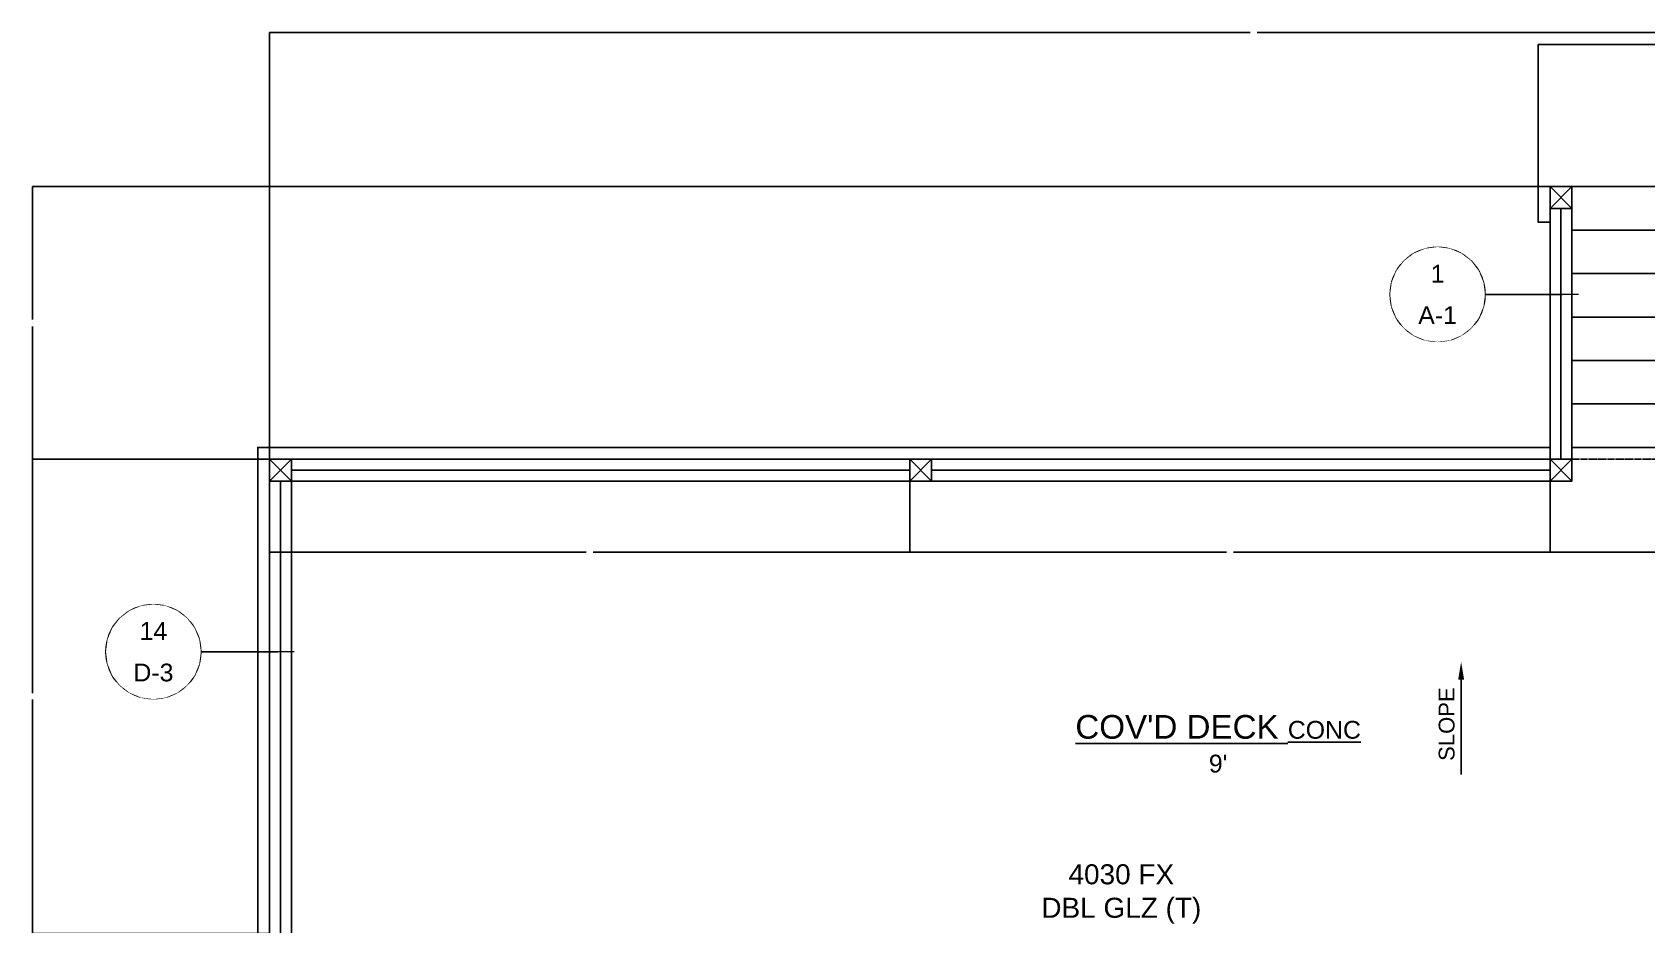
# Model space of a CAD drawing. Header units: inches. Extents: x -534 to 518, y -402 to 336.
# Drawn here: x -492.4 to -83.9, y 110.2 to 336 of the extents above; entities that cross this region are included whole.
import ezdxf

# ---------------------------------------------------------------- set-up
doc = ezdxf.new("R2010")
doc.units = ezdxf.units.IN
doc.header["$LTSCALE"] = 48
doc.header["$MEASUREMENT"] = 0
doc.header["$PDMODE"] = 1
doc.header["$PDSIZE"] = -2
doc.linetypes.add('HIDDEN2', pattern=[0.0045, 0.003, -0.0015])
doc.layers.get('0').update_dxf_attribs({"lineweight": 25})
doc.layers.get('DEFPOINTS').update_dxf_attribs({"lineweight": 25})
for name, color, linetype, lineweight, true_color in [('1-DIM', 22, 'Continuous', 25, 0xcc3300), ('1-MISC', 40, 'Continuous', 25, 0xffbf00), ('1-SOFFIT', 9, 'HIDDEN2', 25, 0xc0c0c0), ('1-WALL', 3, 'Continuous', 25, 0x00ff00)]:
    doc.layers.add(name, color=color, linetype=linetype, lineweight=lineweight, true_color=true_color)
doc.layers.add('1-RMNAME', color=7, linetype='Continuous', lineweight=25)
doc.layers.add('1-TEXT', color=7, linetype='Continuous', lineweight=25)
doc.styles.add('Arial', font='arial.ttf')
doc.dimstyles.new('ANNOT', dxfattribs={"dimtxt": 0.083333, "dimasz": 0.18, "dimexe": 0.0024, "dimexo": 0.0015, "dimgap": 0.00216, "dimtad": 1, "dimdec": 3, "dimdsep": 46, "dimlunit": 4, "dimtxsty": 'Arial', "dimblk": 'VW_SLASH', "dimblk1": 'VW_SLASH', "dimblk2": 'VW_SLASH', "dimcen": 0, "dimdle": 0.0024, "dimazin": 0, "dimtfac": 1, "dimtdec": 3, "dimtix": 1, "dimtmove": 0, "dimatfit": 0, "dimldrblk": 'VW_SLASH', "dimfxl": 1, "dimfrac": 2, "dimtolj": 1, "dimarcsym": 0})

# ---------------------------------------------------------------- blocks, each defined once
blk = doc.blocks.new('VW_SLASH')
at = {"color": 0, "linetype": 'ByBlock', "lineweight": -2, "transparency": 16777216}
blk.add_line((0.01, 0), (-1, 0), dxfattribs=at)
at = {"color": 0, "linetype": 'Continuous', "lineweight": 5, "transparency": 16777216, "flags": 128}
blk.add_lwpolyline([(0.01, 0.01), (-0.01, -0.01)], dxfattribs=at)
blk = doc.blocks.new('*D6')
at = {"layer": '1-DIM', "color": 0, "lineweight": -2}
for p, q in [((-432.32, 227.93), (-432.32, 335.94)), ((-432.14, 335.93), (-184.21, 335.93)), ((65.5, 335.93), (-182.42, 335.93)), ((65.68, 296.93), (65.68, 335.94))]:
    blk.add_line(p, q, dxfattribs=at)
at = {"layer": 'DEFPOINTS', "color": 0}
for p in [(-432.32, 335.93), (65.68, 296.93), (-432.32, 227.93)]:
    blk.add_point(p, dxfattribs=at)
at = {"layer": '1-DIM', "color": 0, "lineweight": -2, "xscale": 0.18, "yscale": 0.18, "zscale": 0.18, "rotation": 180}
blk.add_blockref('VW_SLASH', (-432.32, 335.93), dxfattribs=at)
at = {"layer": '1-DIM', "color": 0, "lineweight": -2, "xscale": 0.18, "yscale": 0.18, "zscale": 0.18}
blk.add_blockref('VW_SLASH', (65.68, 335.93), dxfattribs=at)
at = {"layer": '1-DIM', "color": 0, "insert": (-183.32, 335.93), "char_height": 0.0833, "attachment_point": 5, "style": 'Arial'}
blk.add_mtext('\\A1;41\'-6"', dxfattribs=at)
blk = doc.blocks.new('*D17')
at = {"layer": '1-DIM', "color": 0, "lineweight": -2}
for p, q in [((-108.32, 296.93), (-492.32, 296.93)), ((-492.32, 296.75), (-492.32, 263.29)), ((-492.32, 228.11), (-492.32, 261.57)), ((-432.32, 227.93), (-492.32, 227.93))]:
    blk.add_line(p, q, dxfattribs=at)
at = {"layer": 'DEFPOINTS', "color": 0}
for p in [(-108.32, 296.93), (-492.32, 227.93), (-432.32, 227.93)]:
    blk.add_point(p, dxfattribs=at)
at = {"layer": '1-DIM', "color": 0, "lineweight": -2, "xscale": 0.18, "yscale": 0.18, "zscale": 0.18}
for p, rotation in [((-492.32, 296.93), 90), ((-492.32, 227.93), 270)]:
    blk.add_blockref('VW_SLASH', p, dxfattribs=dict(at, rotation=rotation))
at = {"layer": '1-DIM', "color": 0, "insert": (-492.32, 262.43), "char_height": 0.0833, "attachment_point": 5, "rotation": 90, "style": 'Arial'}
blk.add_mtext('\\A1;5\'-9"', dxfattribs=at)
blk = doc.blocks.new('*D25')
at = {"layer": '1-DIM', "color": 0, "lineweight": -2}
for p, q in [((-432.32, 227.93), (-492.32, 227.93)), ((-492.32, 227.75), (-492.32, 168.75)), ((-492.32, 108.11), (-492.32, 167.12)), ((-432.32, 107.93), (-492.32, 107.93))]:
    blk.add_line(p, q, dxfattribs=at)
at = {"layer": 'DEFPOINTS', "color": 0}
for p in [(-492.32, 227.93), (-432.32, 227.93), (-432.32, 107.93)]:
    blk.add_point(p, dxfattribs=at)
at = {"layer": '1-DIM', "color": 0, "lineweight": -2, "xscale": 0.18, "yscale": 0.18, "zscale": 0.18}
for p, rotation in [((-492.32, 227.93), 90), ((-492.32, 107.93), 270)]:
    blk.add_blockref('VW_SLASH', p, dxfattribs=dict(at, rotation=rotation))
at = {"layer": '1-DIM', "color": 0, "insert": (-492.32, 167.93), "char_height": 0.0833, "attachment_point": 5, "rotation": 90, "style": 'Arial'}
blk.add_mtext("\\A1;10'", dxfattribs=at)
blk = doc.blocks.new('Group-40')
at = {"layer": '1-MISC'}
blk.add_line((-102.82, 230.93), (65.68, 230.93), dxfattribs=at)
blk = doc.blocks.new('Group-41')
at = {"layer": '1-MISC'}
blk.add_line((-102.82, 241.93), (65.68, 241.93), dxfattribs=at)
blk = doc.blocks.new('Group-42')
at = {"layer": '1-MISC'}
blk.add_line((-102.82, 252.93), (65.68, 252.93), dxfattribs=at)
blk = doc.blocks.new('Group-43')
at = {"layer": '1-MISC'}
blk.add_line((-102.82, 263.93), (65.68, 263.93), dxfattribs=at)
blk = doc.blocks.new('Group-44')
at = {"layer": '1-MISC'}
blk.add_line((-102.82, 274.93), (65.68, 274.93), dxfattribs=at)
blk = doc.blocks.new('Group-45')
at = {"layer": '1-MISC'}
blk.add_line((-102.82, 285.93), (65.68, 285.93), dxfattribs=at)
blk = doc.blocks.new('Group-46')
at = {"layer": '1-MISC'}
blk.add_line((-102.82, 296.93), (65.68, 296.93), dxfattribs=at)
blk = doc.blocks.new('Group-47')
at = {"layer": '1-MISC', "color": 7, "transparency": 33554687}
for name in ['Group-46', 'Group-45', 'Group-44', 'Group-43', 'Group-42', 'Group-41', 'Group-40']:
    blk.add_blockref(name, (0, 0), dxfattribs=at)
blk = doc.blocks.new('Group-48')
at = {"color": 1, "linetype": 'Continuous', "true_color": 0xff0000}
for p, q in [((-108.32, 296.93), (-102.82, 291.43)), ((-108.32, 291.43), (-102.82, 296.93))]:
    blk.add_line(p, q, dxfattribs=at)
at = {"color": 7, "linetype": 'Continuous', "flags": 128}
blk.add_lwpolyline([(-108.32, 291.43), (-102.82, 291.43), (-102.82, 296.93), (-108.32, 296.93)], close=True, dxfattribs=at)
blk = doc.blocks.new('Group-49')
at = {"color": 1, "linetype": 'Continuous', "true_color": 0xff0000}
for p, q in [((-270.32, 227.93), (-264.82, 222.43)), ((-270.32, 222.43), (-264.82, 227.93))]:
    blk.add_line(p, q, dxfattribs=at)
at = {"color": 7, "linetype": 'Continuous', "flags": 128}
blk.add_lwpolyline([(-270.32, 222.43), (-264.82, 222.43), (-264.82, 227.93), (-270.32, 227.93)], close=True, dxfattribs=at)
blk = doc.blocks.new('Group-50')
at = {"color": 1, "linetype": 'Continuous', "true_color": 0xff0000}
for p, q in [((-432.32, 227.93), (-426.82, 222.43)), ((-432.32, 222.43), (-426.82, 227.93))]:
    blk.add_line(p, q, dxfattribs=at)
at = {"color": 7, "linetype": 'Continuous', "flags": 128}
blk.add_lwpolyline([(-432.32, 222.43), (-426.82, 222.43), (-426.82, 227.93), (-432.32, 227.93)], close=True, dxfattribs=at)
blk = doc.blocks.new('Group-51')
at = {"color": 1, "linetype": 'Continuous', "true_color": 0xff0000}
for p, q in [((-108.32, 227.93), (-102.82, 222.43)), ((-108.32, 222.43), (-102.82, 227.93))]:
    blk.add_line(p, q, dxfattribs=at)
at = {"color": 7, "linetype": 'Continuous', "flags": 128}
blk.add_lwpolyline([(-108.32, 222.43), (-102.82, 222.43), (-102.82, 227.93), (-108.32, 227.93)], close=True, dxfattribs=at)
blk = doc.blocks.new('*D122')
at = {"layer": '1-DIM', "color": 0, "lineweight": -2}
for p, q in [((-432.32, 222.43), (-432.32, 204.43)), ((-270.32, 222.43), (-270.32, 204.43)), ((-432.14, 204.43), (-352.2, 204.43)), ((-270.5, 204.43), (-350.43, 204.43))]:
    blk.add_line(p, q, dxfattribs=at)
at = {"layer": 'DEFPOINTS', "color": 0}
for p in [(-432.32, 222.43), (-270.32, 222.43), (-432.32, 204.43)]:
    blk.add_point(p, dxfattribs=at)
at = {"layer": '1-DIM', "color": 0, "lineweight": -2, "xscale": 0.18, "yscale": 0.18, "zscale": 0.18, "rotation": 180}
blk.add_blockref('VW_SLASH', (-432.32, 204.43), dxfattribs=at)
at = {"layer": '1-DIM', "color": 0, "lineweight": -2, "xscale": 0.18, "yscale": 0.18, "zscale": 0.18}
blk.add_blockref('VW_SLASH', (-270.32, 204.43), dxfattribs=at)
at = {"layer": '1-DIM', "color": 0, "insert": (-351.32, 204.43), "char_height": 0.0833, "attachment_point": 5, "style": 'Arial'}
blk.add_mtext('\\A1;13\'-6"', dxfattribs=at)
blk = doc.blocks.new('*D123')
at = {"layer": '1-DIM', "color": 0, "lineweight": -2}
for p, q in [((-270.32, 222.43), (-270.32, 204.43)), ((-108.32, 222.43), (-108.32, 204.43)), ((-270.14, 204.43), (-190.2, 204.43)), ((-108.5, 204.43), (-188.43, 204.43))]:
    blk.add_line(p, q, dxfattribs=at)
at = {"layer": 'DEFPOINTS', "color": 0}
for p in [(-270.32, 222.43), (-108.32, 222.43), (-270.32, 204.43)]:
    blk.add_point(p, dxfattribs=at)
at = {"layer": '1-DIM', "color": 0, "lineweight": -2, "xscale": 0.18, "yscale": 0.18, "zscale": 0.18, "rotation": 180}
blk.add_blockref('VW_SLASH', (-270.32, 204.43), dxfattribs=at)
at = {"layer": '1-DIM', "color": 0, "lineweight": -2, "xscale": 0.18, "yscale": 0.18, "zscale": 0.18}
blk.add_blockref('VW_SLASH', (-108.32, 204.43), dxfattribs=at)
at = {"layer": '1-DIM', "color": 0, "insert": (-189.32, 204.43), "char_height": 0.0833, "attachment_point": 5, "style": 'Arial'}
blk.add_mtext('\\A1;13\'-6"', dxfattribs=at)
blk = doc.blocks.new('*D124')
at = {"layer": '1-DIM', "color": 0, "lineweight": -2}
for p, q in [((-108.32, 222.43), (-108.32, 204.43)), ((-108.14, 204.43), (-22.2, 204.43)), ((65.5, 204.43), (-20.43, 204.43)), ((65.68, 191.93), (65.68, 204.44))]:
    blk.add_line(p, q, dxfattribs=at)
at = {"layer": 'DEFPOINTS', "color": 0}
for p in [(-108.32, 222.43), (-108.32, 204.43), (65.68, 191.93)]:
    blk.add_point(p, dxfattribs=at)
at = {"layer": '1-DIM', "color": 0, "lineweight": -2, "xscale": 0.18, "yscale": 0.18, "zscale": 0.18, "rotation": 180}
blk.add_blockref('VW_SLASH', (-108.32, 204.43), dxfattribs=at)
at = {"layer": '1-DIM', "color": 0, "lineweight": -2, "xscale": 0.18, "yscale": 0.18, "zscale": 0.18}
blk.add_blockref('VW_SLASH', (65.68, 204.43), dxfattribs=at)
at = {"layer": '1-DIM', "color": 0, "insert": (-21.32, 204.43), "char_height": 0.0833, "attachment_point": 5, "style": 'Arial'}
blk.add_mtext('\\A1;14\'-6"', dxfattribs=at)
blk = doc.blocks.new('PHA-DET')
at = {"lineweight": 5, "transparency": 33554687}
blk.add_line((-0.25, 0), (0.25, 0), dxfattribs=at)
at = {"lineweight": 5, "transparency": 33554687, "flags": 128}
blk.add_lwpolyline([(0.25, 0, 0.414214), (0, 0.25, 0.414214), (-0.25, 0, 0.414214), (0, -0.25, 0.414214)], format="xyb", close=True, dxfattribs=at)
at = {"color": 255, "linetype": 'Continuous', "lineweight": 5, "transparency": 33554687}
blk.add_wipeout([(-0.25, 0), (-0.2415, -0.0647), (-0.2165, -0.125), (-0.1768, -0.1768), (-0.125, -0.2165), (-0.0647, -0.2415), (0, -0.25), (0.0647, -0.2415), (0.125, -0.2165), (0.1768, -0.1768), (0.2165, -0.125), (0.2415, -0.0647), (0.25, 0), (0.2415, 0.0647), (0.2165, 0.125), (0.1768, 0.1768), (0.125, 0.2165), (0.0647, 0.2415), (0, 0.25), (-0.0647, 0.2415), (-0.125, 0.2165), (-0.1768, 0.1768), (-0.2165, 0.125), (-0.2415, 0.0647)], dxfattribs=at)
blk = doc.blocks.new('DETAIL TICK')
at = {"lineweight": 5}
blk.add_line((4.5, 0), (-4.5, 0), dxfattribs=at)
blk = doc.blocks.new('Group-65')
at = {"layer": '1-TEXT', "linetype": 'Continuous', "lineweight": 25}
blk.add_line((-105.3, 269.65), (-116.55, 269.65), dxfattribs=at)
at = {"layer": '1-TEXT', "xscale": -48, "yscale": 48}
blk.add_blockref('PHA-DET', (-136.8, 269.65), dxfattribs=at)
at = {"layer": '1-TEXT', "xscale": 0.75, "yscale": 0.75, "zscale": 0.75}
blk.add_blockref('DETAIL TICK', (-104.55, 269.65), dxfattribs=at)
at = {"layer": '1-TEXT', "linetype": 'Continuous', "lineweight": 25}
blk.add_line((-116.55, 269.65), (-124.8, 269.65), dxfattribs=at)
at = {"layer": '1-TEXT', "transparency": 33554687, "char_height": 4.5, "attachment_point": 2, "line_spacing_factor": 0.25, "style": 'Arial'}
for s, insert in [('1', (-136.8, 277.15)), ('A-1', (-136.8, 266.65))]:
    blk.add_mtext(s, dxfattribs=dict(at, insert=insert))
blk = doc.blocks.new('Group-66')
at = {"layer": '1-TEXT', "linetype": 'Continuous', "lineweight": 25}
blk.add_line((-430.22, 179.24), (-441.47, 179.24), dxfattribs=at)
at = {"layer": '1-TEXT', "xscale": -48, "yscale": 48}
blk.add_blockref('PHA-DET', (-461.72, 179.24), dxfattribs=at)
at = {"layer": '1-TEXT', "xscale": 0.75, "yscale": 0.75, "zscale": 0.75}
blk.add_blockref('DETAIL TICK', (-429.47, 179.24), dxfattribs=at)
at = {"layer": '1-TEXT', "linetype": 'Continuous', "lineweight": 25}
blk.add_line((-441.47, 179.24), (-449.72, 179.24), dxfattribs=at)
at = {"layer": '1-TEXT', "transparency": 33554687, "char_height": 4.5, "attachment_point": 2, "line_spacing_factor": 0.25, "style": 'Arial'}
for s, insert in [('14', (-461.72, 186.74)), ('D-3', (-461.72, 176.24))]:
    blk.add_mtext(s, dxfattribs=dict(at, insert=insert))
blk = doc.blocks.new('Group-67')
at = {"layer": '1-TEXT', "color": 1, "lineweight": 25, "true_color": 0xff0000, "transparency": 33554687}
blk.add_line((-130.84, 148.18), (-130.84, 172.18), dxfattribs=at)
at = {"layer": '1-TEXT', "color": 1, "true_color": 0xff0000, "transparency": 33554687}
blk.add_solid([(-131.59, 172.18), (-130.09, 172.18), (-130.84, 176.68)], dxfattribs=at)
at = {"layer": '1-TEXT', "color": 7, "transparency": 33554687, "insert": (-134.49, 160.93), "char_height": 4, "attachment_point": 5, "rotation": 90, "line_spacing_factor": 1.004016, "style": 'Arial'}
blk.add_mtext('SLOPE', dxfattribs=at)

msp = doc.modelspace()

# ---------------------------------------------------------------- linework, layer by layer
at = {"layer": '1-MISC'}
for p, q in [((-105.57, 291.43), (-105.57, 227.93)), ((-426.82, 225.18), (-270.32, 225.18)), ((-264.82, 225.18), (-108.32, 225.18)), ((-429.57, 107.93), (-429.57, 222.43))]:
    msp.add_line(p, q, dxfattribs=at)
at = {"layer": '1-MISC', "flags": 128}
for points in [[(-108.32, 287.93), (-111.32, 287.93), (-111.32, 332.93), (68.68, 332.93), (68.68, 287.93), (65.68, 287.93)], [(-108.32, 222.43), (-108.32, 296.93), (-102.82, 296.93), (-102.82, 222.43)], [(-432.32, 107.93), (-435.32, 107.93), (-435.32, 230.93), (-108.32, 230.93)], [(-432.32, 107.93), (-432.32, 227.93), (-102.82, 227.93)], [(-426.82, 107.93), (-426.82, 222.43), (-102.82, 222.43)]]:
    msp.add_lwpolyline(points, dxfattribs=at)
at = {"layer": '1-SOFFIT', "flags": 128}
msp.add_lwpolyline([(-432.32, 107.93), (-432.32, 227.93), (65.68, 227.93)], dxfattribs=at)

# ---------------------------------------------------------------- block references
at = {"layer": '1-MISC'}
msp.add_blockref('Group-47', (0, 0), dxfattribs=at)
at = {"layer": '1-TEXT'}
msp.add_blockref('Group-67', (0, 0), dxfattribs=at)
at = {"layer": '1-WALL'}
for name in ['Group-48', 'Group-50', 'Group-49', 'Group-51']:
    msp.add_blockref(name, (0, 0), dxfattribs=at)

# ---------------------------------------------------------------- texts
at = {"layer": '1-RMNAME', "insert": (-192.32, 155.93), "char_height": 6, "attachment_point": 5, "line_spacing_factor": 1.004016, "style": 'Arial'}
msp.add_mtext("{\\LCOV'D DECK }{\\H0.75x;\\LCONC}{\\H1x;\\L\\P}{\\H0.75x;\\l9'}", dxfattribs=at)
at = {"layer": '1-TEXT', "insert": (-216.82, 117.93), "char_height": 5.0625, "attachment_point": 5, "line_spacing_factor": 1.004016, "style": 'Arial'}
msp.add_mtext('4030 FX\\PDBL GLZ (T)', dxfattribs=at)

# ---------------------------------------------------------------- dimensions: what is measured, and where the dimension line sits
at = {"layer": '1-DIM'}
for base, p1, p2, picture, middle in [((-432.32, 335.93), (65.68, 296.93), (-432.32, 227.93), '*D6', (-183.32, 335.93)), ((-432.32, 204.43), (-270.32, 222.43), (-432.32, 222.43), '*D122', (-351.32, 204.43)), ((-270.32, 204.43), (-108.32, 222.43), (-270.32, 222.43), '*D123', (-189.32, 204.43)), ((-108.32, 204.43), (65.68, 191.93), (-108.32, 222.43), '*D124', (-21.32, 204.43))]:
    dim = msp.add_linear_dim(base=base, p1=p1, p2=p2, dimstyle='ANNOT', override={"dimtxt": 0.083333, "dimgap": 0.75, "dimtad": 0, "dimdec": 0, "dimpost": '<>', "dimtxsty": 'Arial'}, dxfattribs=at)
    dim.commit()
    dim.dimension.update_dxf_attribs({"geometry": picture, "text_midpoint": middle})
for p1, picture, middle in [((-108.32, 296.93), '*D17', (-492.32, 262.43)), ((-432.32, 107.93), '*D25', (-492.32, 167.93))]:
    dim = msp.add_linear_dim(base=(-492.32, 227.93), p1=p1, p2=(-432.32, 227.93), angle=270, dimstyle='ANNOT', override={"dimtxt": 0.083333, "dimgap": 0.75, "dimtad": 0, "dimdec": 0, "dimpost": '<>', "dimtxsty": 'Arial'}, dxfattribs=at)
    dim.commit()
    dim.dimension.update_dxf_attribs({"geometry": picture, "text_midpoint": middle})

# ---------------------------------------------------------------- next in the draw order: block references
at = {"layer": '1-TEXT'}
for name in ['Group-65', 'Group-66']:
    msp.add_blockref(name, (0, 0), dxfattribs=at)

doc.saveas('drawing.dxf')
